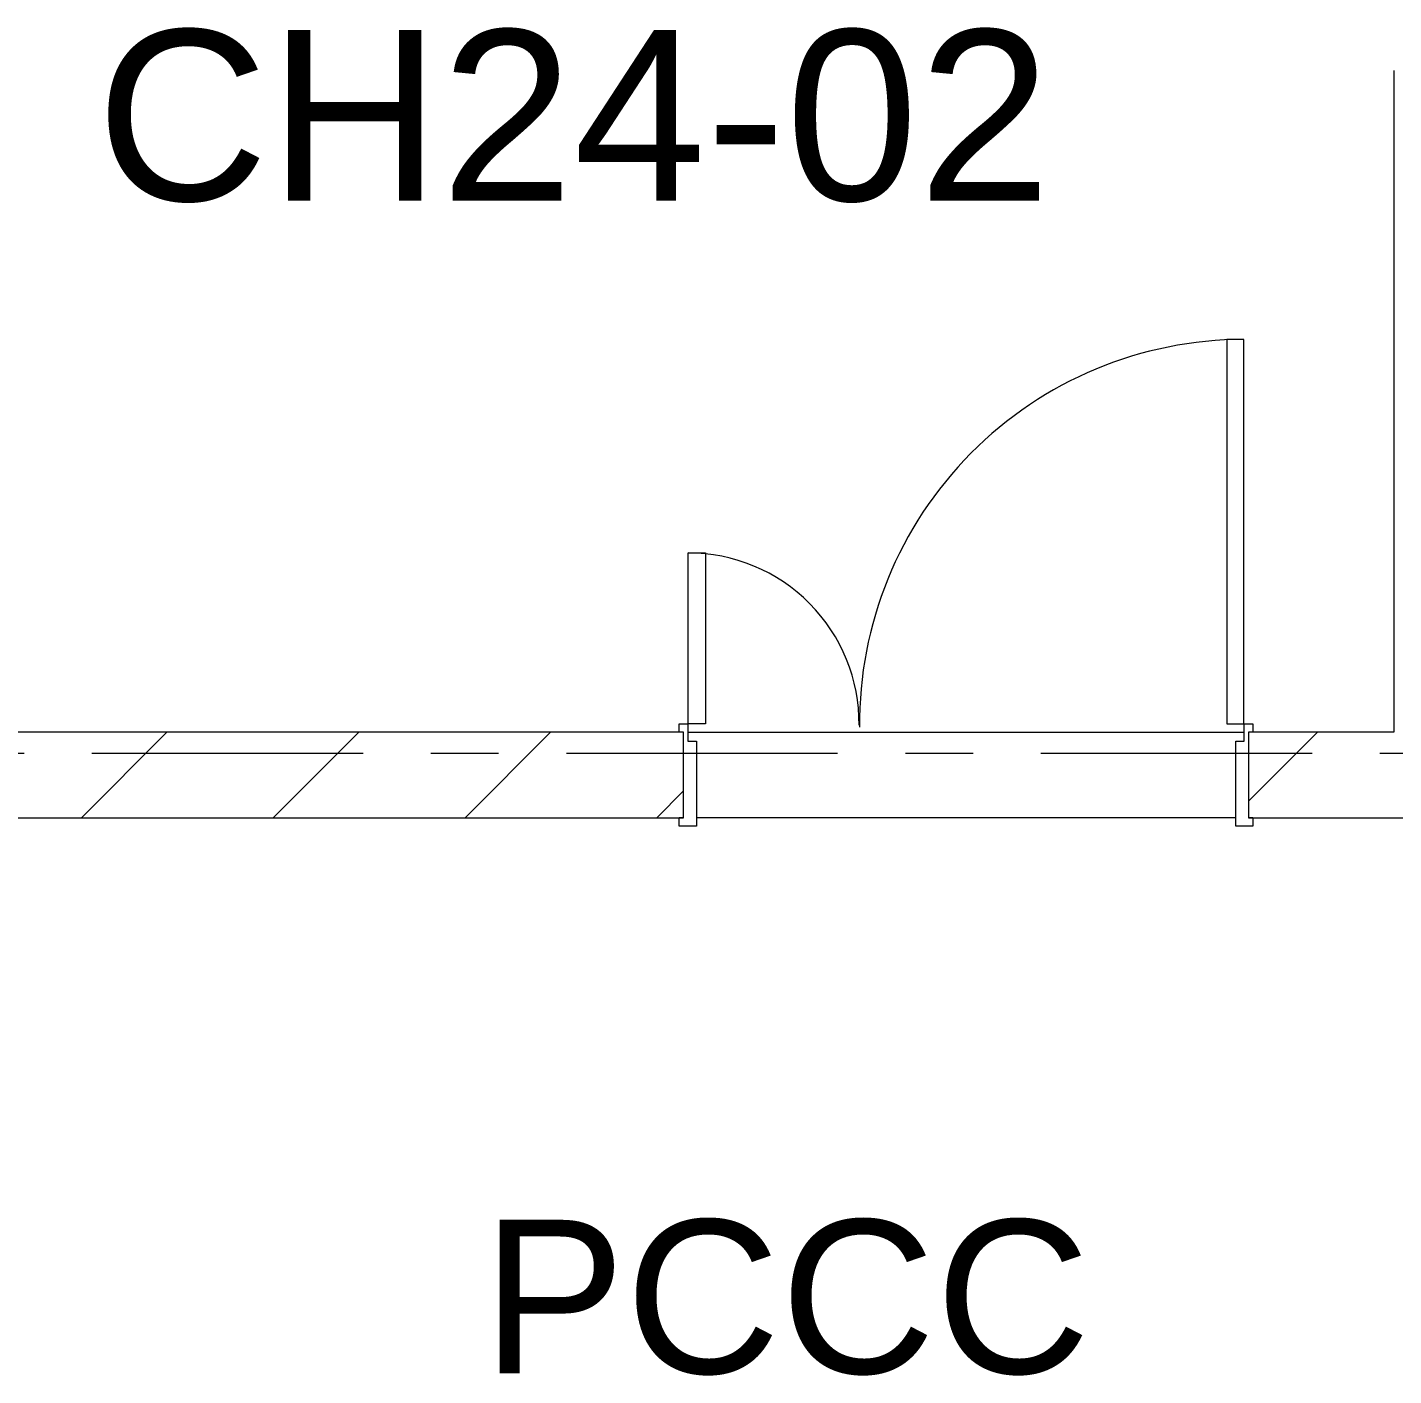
# Model space of a CAD drawing. Header units: millimetres. Extents: x -20144 to 117583, y -11426 to 48263.
# Drawn here: x 20100 to 23300, y 31493 to 34651 of the extents above; entities that cross this region are included whole.
import ezdxf

# ---------------------------------------------------------------- set-up
doc = ezdxf.new("R2010")
doc.units = ezdxf.units.MM
doc.linetypes.add('Grid Line', pattern=[22.225, 12.7, -3.175, 3.175, -3.175])
for name, color, linetype, lineweight in [('CHU', 181, 'Continuous', 5), ('CUA', 31, 'Continuous', 9), ('HATCH-TUONG', 152, 'Continuous', 9), ('NET-CAT', 3, 'Continuous', 9), ('NET-THAY', 2, 'Continuous', 15), ('TRUC', 225, 'Continuous', 5)]:
    doc.layers.add(name, color=color, linetype=linetype, lineweight=lineweight)
doc.styles.add('Arial', font='arial.ttf', dxfattribs={"height": 360})
doc.styles.add('Arial_2', font='arial.ttf', dxfattribs={"height": 400})

# ---------------------------------------------------------------- blocks, each defined once
blk = doc.blocks.new('CUA VAO CAN HO_0001 - Type 1-434610-MẶT BẰNG TẦNG 24')
at = {"layer": 'CUA', "lineweight": 5}
for p, q in [((-570, 97.7), (-570, 117.7)), ((-570, 117.7), (-530, 117.7)), ((-560, 97.7), (-570, 97.7)), ((-560, -102.3), (-560, 97.7)), ((-530, 117.7), (-530, -81.3)), ((733, 117.7), (773, 117.7)), ((733, -81.3), (733, 117.7)), ((763, 97.7), (763, -102.3)), ((773, 97.7), (763, 97.7)), ((773, 117.7), (773, 97.7)), ((-550, -81.3), (-550, -122.3)), ((-530, -81.3), (-550, -81.3)), ((753, -81.3), (733, -81.3)), ((753, -122.3), (753, -81.3)), ((-570, -102.3), (-560, -102.3)), ((-570, -122.3), (-570, -102.3)), ((-550, -122.3), (-570, -122.3)), ((773, -122.3), (753, -122.3)), ((763, -102.3), (773, -102.3)), ((773, -102.3), (773, -122.3))]:
    blk.add_line(p, q, dxfattribs=at)
at = {"layer": 'CUA'}
for p, q in [((-509, -122.3), (-549, -122.3)), ((-549, -122.3), (-549, -1022.3)), ((-509, -1022.3), (-509, -122.3)), ((712, -122.3), (752, -122.3)), ((712, -522.3), (712, -122.3)), ((752, -122.3), (752, -522.3)), ((752, -522.3), (712, -522.3)), ((-549, -1022.3), (-509, -1022.3))]:
    blk.add_line(p, q, dxfattribs=at)
at = {"layer": 'CUA', "lineweight": 5}
for centre, radius, start, end in [((-549, -122.3), 900, 270, 0.5), ((752, -122.3), 400, 179.5, 270)]:
    blk.add_arc(centre, radius, start, end, dxfattribs=at)

msp = doc.modelspace()

# ---------------------------------------------------------------- hatches: boundary and pattern name
at = {"layer": 'HATCH-TUONG', "lineweight": 5}
h = msp.add_hatch(dxfattribs=at)
h.set_pattern_fill('FP_2', color=256, style=0, pattern_type=2)
h.set_pattern_definition([(45, (0, 0), (-224.5064, 224.5064), [])])
h.paths.add_polyline_path([(23400.4, 32799.9), (23400.4, 32999.9), (22960.5, 32999.9), (22960.5, 32799.9)], flags=0)
h.paths.add_polyline_path([(21637.5, 32799.9), (21637.5, 32999.9), (17075.5, 32999.9), (17075.5, 32799.9), (21195.6, 32799.9)], flags=0)

# ---------------------------------------------------------------- linework, layer by layer
at = {"layer": 'NET-CAT', "lineweight": 15}
for p, q in [((23300.4, 34549.9), (23300.4, 32999.9)), ((21637.5, 32999.9), (18700.4, 32999.9)), ((21637.5, 32799.9), (21637.5, 32999.9)), ((23300.4, 32999.9), (22960.5, 32999.9)), ((22960.5, 32999.9), (22960.5, 32799.9)), ((17075.5, 32799.9), (21637.5, 32799.9)), ((22960.5, 32799.9), (23400.4, 32799.9))]:
    msp.add_line(p, q, dxfattribs=at)
at = {"layer": 'NET-THAY', "lineweight": 9}
for p, q in [((21647.5, 32999.9), (22950.5, 32999.9)), ((22930.5, 32799.9), (21667.5, 32799.9))]:
    msp.add_line(p, q, dxfattribs=at)
at = {"layer": 'TRUC', "linetype": 'Grid Line', "ltscale": 50}
msp.add_line((42000.5, 32949.9), (-12092.4, 32949.9), dxfattribs=at)

# ---------------------------------------------------------------- block references
at = {"lineweight": 9, "rotation": 180}
msp.add_blockref('CUA VAO CAN HO_0001 - Type 1-434610-MẶT BẰNG TẦNG 24', (22400.4, 32897.7), dxfattribs=at)

# ---------------------------------------------------------------- texts
at = {"layer": 'CHU', "color": 7, "line_spacing_factor": 0.936439}
for s, insert, char_height, width, attachment_point, style in [('\\pt2540,5080,7620,10160,12700,15240,17780,20320,22860,25400,27940,30480,33020,35560,38100,40640,43180,45720,48260,50800,53340,55880,58420,60960,63500,66040,68580,71120,73660,76200,78740,81280;CH24-02', (22497.7, 34645.3), 400, 2298.76, 3, 'Arial_2'), ('\\pt2540.0016,5079.9996,7620.0012,10159.9992,12700.0008,15239.9988,17780.0004,20319.9984,22860,25400.0016,27939.9996,30480.0012,33019.9992,35560.0008,38099.9988,40640.0004,43179.9984,45720,48260.0016,50799.9996,53340.0012,55879.9992,58420.0008,60959.9988,63500.0004,66039.9984,68580,71120.0016,73659.9996,76200.0012,78739.9992,81280.0008;PCCC', (21165.4, 31858), 360, 1430.16, 1, 'Arial')]:
    msp.add_mtext(s, dxfattribs=dict(at, insert=insert, char_height=char_height, width=width, attachment_point=attachment_point, style=style))

doc.saveas('drawing.dxf')
